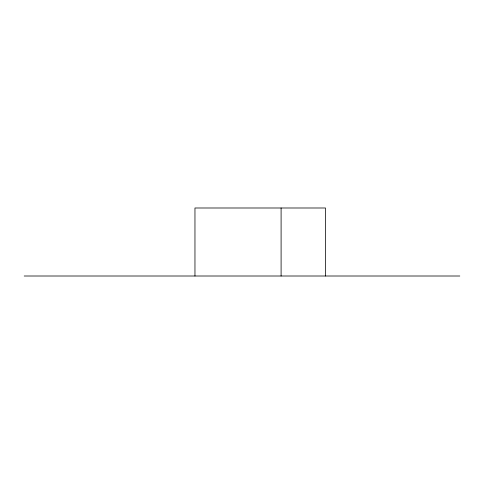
<?xml version="1.0" encoding="UTF-8"?>
<svg xmlns="http://www.w3.org/2000/svg" width="484" height="484" viewBox="0 0 484 484"><rect width="100%" height="100%" fill="white"/><g stroke="black" fill="none" stroke-linecap="round" stroke-linejoin="round"><path stroke-width="0.73" d="M24.2 276.007L459.8 276.007M325.496 276.007L325.496 207.993L194.961 207.993L194.961 276.007M281.095 207.993L281.095 276.007"/></g></svg>
